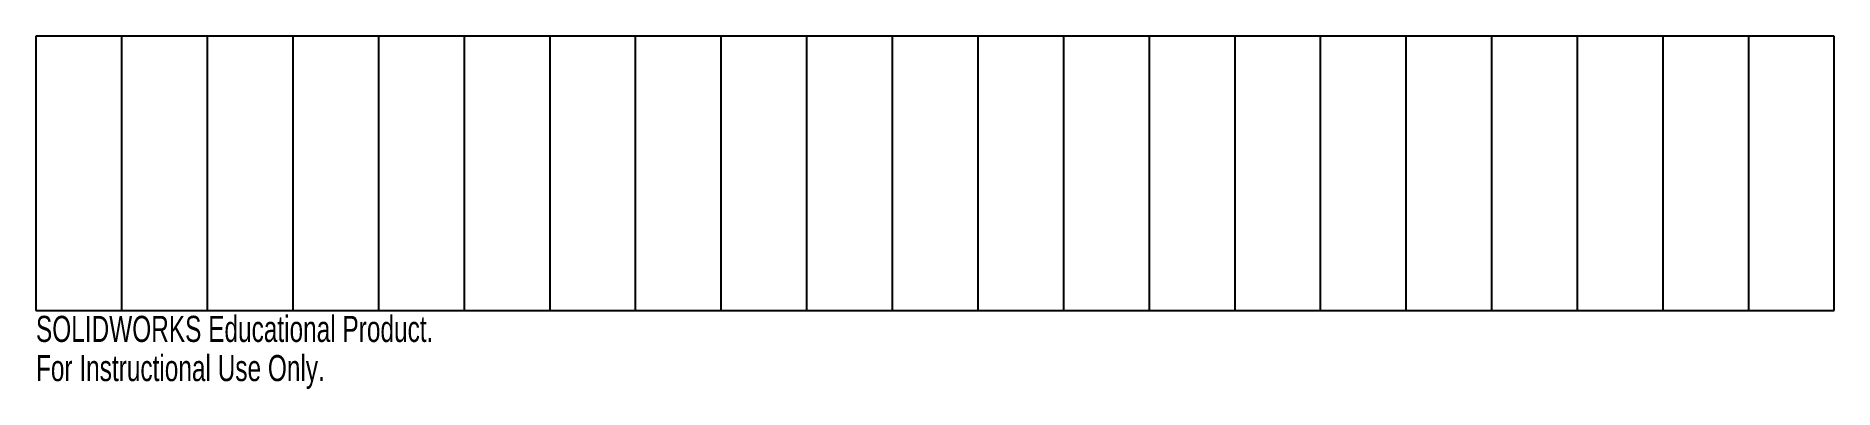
# Model space of a CAD drawing. Header units: inches. Extents: x -6.6 to 6.6, y -1.6 to 1.
import ezdxf

# ---------------------------------------------------------------- set-up
doc = ezdxf.new("R2010")
doc.units = ezdxf.units.IN
doc.header["$MEASUREMENT"] = 0
doc.styles.add('SLDTEXTSTYLE0', font='TXT', dxfattribs={"width": 0.7})

msp = doc.modelspace()

# ---------------------------------------------------------------- linework, layer by layer
at = {"color": 7, "linetype": 'Continuous', "lineweight": 25}
for p, q in [((-6.5625, 1), (-6.5625, -1)), ((6.5625, 1), (-6.5625, 1)), ((6.5625, -1), (6.5625, 1)), ((-6.5625, -1), (6.5625, -1))]:
    msp.add_line(p, q, dxfattribs=at)
at = {"color": 7, "linetype": 'Continuous'}
for p, q in [((-5.9375, 1), (-5.9375, -1)), ((-5.3125, 1), (-5.3125, -1)), ((-4.6875, 1), (-4.6875, -1)), ((-4.0625, 1), (-4.0625, -1)), ((-3.4375, 1), (-3.4375, -1)), ((-2.8125, 1), (-2.8125, -1)), ((-2.1875, 1), (-2.1875, -1)), ((-1.5625, 1), (-1.5625, -1)), ((-0.9375, 1), (-0.9375, -1)), ((-0.3125, 1), (-0.3125, -1)), ((0.3125, 1), (0.3125, -1)), ((0.9375, 1), (0.9375, -1)), ((1.5625, 1), (1.5625, -1)), ((2.1875, 1), (2.1875, -1)), ((2.8125, 1), (2.8125, -1)), ((3.4375, 1), (3.4375, -1)), ((4.0625, 1), (4.0625, -1)), ((4.6875, 1), (4.6875, -1)), ((5.3125, 1), (5.3125, -1)), ((5.9375, 1), (5.9375, -1))]:
    msp.add_line(p, q, dxfattribs=at)

# ---------------------------------------------------------------- texts
at = {"color": 7, "linetype": 'Continuous', "char_height": 0.1903, "attachment_point": 1, "style": 'SLDTEXTSTYLE0'}
for s, insert in [('SOLIDWORKS Educational Product.', (-6.5625, -1.0401)), ('For Instructional Use Only.', (-6.5625, -1.3256))]:
    msp.add_mtext(s, dxfattribs=dict(at, insert=insert))

doc.saveas('drawing.dxf')
